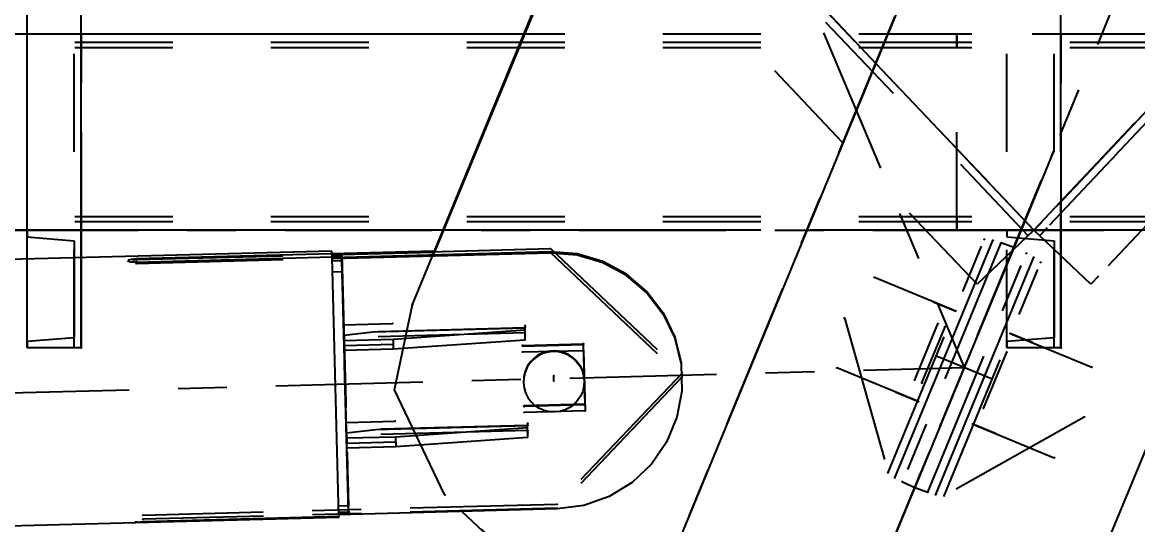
# Model space of a CAD drawing. Header units: millimetres. Extents: x 2368 to 8313, y 7493 to 11698.
# Drawn here: x 5115.36 to 5138.13, y 11267.41 to 11277.66 of the extents above; entities that cross this region are included whole.
import ezdxf

# ---------------------------------------------------------------- set-up
doc = ezdxf.new("R2010")
doc.units = ezdxf.units.MM
for name, pattern in [('XKITLINE00', [0]), ('XKITLINE02', [4, 2, -2]), ('XKITLINE03', [6, 3, -1, 1, -1])]:
    doc.linetypes.add(name, pattern=pattern)
doc.styles.add('ROMANS', font='romans.shx')
doc.dimstyles.new('MD300', dxfattribs={"dimtxt": 2.5, "dimasz": 2.5, "dimexe": 1, "dimexo": 1, "dimgap": 0.5, "dimtad": 1, "dimdec": 1, "dimlfac": 50, "dimrnd": 0.5, "dimdsep": 46, "dimtxsty": 'ROMANS', "dimcen": 1, "dimclrd": 146, "dimclre": 146, "dimclrt": 30, "dimadec": 1, "dimazin": 2, "dimtfac": 1, "dimtdec": 1, "dimtmove": 0, "dimatfit": 1, "dimfxl": 1, "dimtolj": 1, "dimtzin": 0, "dimlwd": -1, "dimlwe": -1, "dimarcsym": 0})

# ---------------------------------------------------------------- blocks, each defined once
blk = doc.blocks.new('*D36')
at = {"color": 146, "transparency": 16777216}
for p, q in [((3888.588, 11276.272), (3888.588, 10979.265)), ((5216.588, 11054.98), (5216.588, 10979.265)), ((3891.088, 10980.265), (5214.088, 10980.265))]:
    blk.add_line(p, q, dxfattribs=at)
for points in [[(3891.088, 10980.681), (3891.088, 10979.848), (3888.588, 10980.265)], [(5214.088, 10980.681), (5214.088, 10979.848), (5216.588, 10980.265)]]:
    blk.add_solid(points, dxfattribs=at)
at = {"layer": 'Defpoints', "color": 0, "transparency": 16777216}
for p in [(3888.588, 11277.272), (5216.588, 11055.98), (5216.588, 10980.265)]:
    blk.add_point(p, dxfattribs=at)
at = {"color": 30, "transparency": 16777216, "insert": (4552.588, 10982.015), "char_height": 2.5, "attachment_point": 5, "style": 'ROMANS'}
blk.add_mtext('\\A1;66400', dxfattribs=at)
blk = doc.blocks.new('*D38')
at = {"color": 146, "transparency": 16777216}
for p, q in [((3888.584, 11276.27), (3888.584, 10968.162)), ((6544.588, 11276.271), (6544.588, 10968.162)), ((6542.088, 10969.162), (3891.084, 10969.162))]:
    blk.add_line(p, q, dxfattribs=at)
for points in [[(3891.084, 10969.579), (3891.084, 10968.745), (3888.584, 10969.162)], [(6542.088, 10969.579), (6542.088, 10968.745), (6544.588, 10969.162)]]:
    blk.add_solid(points, dxfattribs=at)
at = {"layer": 'Defpoints', "color": 0, "transparency": 16777216}
for p in [(3888.584, 11277.27), (6544.588, 11277.271), (3888.584, 10969.162)]:
    blk.add_point(p, dxfattribs=at)
at = {"color": 30, "transparency": 16777216, "insert": (5216.586, 10970.912), "char_height": 2.5, "attachment_point": 5, "style": 'ROMANS'}
blk.add_mtext('\\A1;132800', dxfattribs=at)

msp = doc.modelspace()

# ---------------------------------------------------------------- linework, layer by layer
at = {"color": 8, "linetype": 'XKITLINE03'}
for p, q in [((5052.5881, 11072.0118), (5216.5881, 11469.2205)), ((5052.5882, 11072.0118), (5216.5882, 11469.2205)), ((5052.5881, 11465.4767), (5134.5881, 11270.6161)), ((5052.5882, 11465.4767), (5134.5882, 11270.6161)), ((5135.4556, 11283.3192), (5127.8481, 11264.8934)), ((5135.4555, 11283.3192), (5127.8481, 11264.8934)), ((5123.3196, 11271.9004), (5127.5164, 11282.0653)), ((5123.3196, 11271.9004), (5127.5164, 11282.0653)), ((5132.569, 11265.7259), (5136.3727, 11274.9386)), ((5132.5691, 11265.7259), (5136.3728, 11274.9386)), ((5136.4038, 11275.0136), (5135.7395, 11273.4047)), ((5136.4037, 11275.0136), (5135.7395, 11273.4047)), ((5136.3727, 11274.9386), (5136.4037, 11275.0136)), ((5136.3728, 11274.9386), (5136.4038, 11275.0136)), ((5135.7395, 11273.4047), (5134.6891, 11270.8607)), ((5135.7395, 11273.4047), (5134.6891, 11270.8607)), ((5117.68, 11272.8184), (5126.137, 11273.0426)), ((5117.6801, 11272.8184), (5126.1371, 11273.0426)), ((5126.137, 11273.0426), (5128.8253, 11270.5032)), ((5126.1371, 11273.0426), (5128.8253, 11270.5032)), ((5133.0319, 11268.4715), (5134.9982, 11273.234)), ((5133.0319, 11268.4715), (5134.9982, 11273.234)), ((5135.3349, 11273.1586), (5133.3237, 11268.2874)), ((5135.3349, 11273.1586), (5133.3237, 11268.2874)), ((5134.1722, 11270.7879), (5135.172, 11273.2096)), ((5134.1722, 11270.7879), (5135.1721, 11273.2096)), ((5135.172, 11273.2096), (5135.172, 11273.2096)), ((5135.1721, 11273.2096), (5135.1721, 11273.2096)), ((5135.5994, 11273.0656), (5135.3349, 11273.1586)), ((5135.5995, 11273.0656), (5135.3349, 11273.1586)), ((5117.6821, 11272.7388), (5126.1392, 11272.963)), ((5117.6822, 11272.7388), (5126.1392, 11272.963)), ((5122.0177, 11267.6821), (5121.8785, 11272.9296)), ((5121.8785, 11272.9296), (5121.8788, 11272.9197)), ((5122.0177, 11267.6821), (5121.8786, 11272.9296)), ((5121.8786, 11272.9296), (5121.8789, 11272.9197)), ((5121.8788, 11272.9197), (5121.8799, 11272.8801)), ((5121.8789, 11272.9197), (5121.8799, 11272.8801)), ((5121.9426, 11270.5155), (5121.8793, 11272.9011)), ((5121.8793, 11272.9011), (5122.0154, 11267.7707)), ((5121.9425, 11270.5155), (5121.8793, 11272.9011)), ((5121.8793, 11272.9011), (5122.0153, 11267.7707)), ((5121.8799, 11272.8801), (5122.019, 11267.6325)), ((5121.8799, 11272.8801), (5122.019, 11267.6325)), ((5121.955, 11270.0466), (5121.8822, 11272.7914)), ((5121.8822, 11272.7914), (5122.0182, 11267.661)), ((5121.955, 11270.0466), (5121.8823, 11272.7914)), ((5121.8823, 11272.7914), (5122.0183, 11267.661)), ((5126.1392, 11272.963), (5128.8274, 11270.4236)), ((5126.1392, 11272.963), (5128.8274, 11270.4236)), ((5133.8413, 11268.0737), (5135.8525, 11272.9449)), ((5133.8413, 11268.0737), (5135.8526, 11272.9449)), ((5135.004, 11270.4444), (5136.0039, 11272.8661)), ((5135.0041, 11270.4444), (5136.004, 11272.8661)), ((5136.0039, 11272.8661), (5136.0039, 11272.8661)), ((5136.004, 11272.8661), (5136.004, 11272.8661)), ((5134.178, 11267.9983), (5136.1443, 11272.7608)), ((5134.1781, 11267.9983), (5136.1444, 11272.7608)), ((5134.4151, 11271.7694), (5132.7513, 11272.4564)), ((5132.7513, 11272.4564), (5132.7513, 11272.4564)), ((5134.4152, 11271.7694), (5132.7514, 11272.4564)), ((5132.7514, 11272.4564), (5132.7514, 11272.4564)), ((5122.9557, 11270.1603), (5123.3196, 11271.9004)), ((5122.9557, 11270.1603), (5123.3196, 11271.9004)), ((5133.953, 11271.9603), (5134.4152, 11271.7694)), ((5133.953, 11271.9603), (5134.4152, 11271.7694)), ((5134.4152, 11271.7694), (5134.4151, 11271.7694)), ((5134.4152, 11271.7694), (5134.4152, 11271.7694)), ((5121.9167, 11271.4891), (5122.9164, 11271.5156)), ((5121.9209, 11271.3299), (5121.9167, 11271.4891)), ((5121.9168, 11271.4891), (5122.9164, 11271.5156)), ((5121.921, 11271.3299), (5121.9168, 11271.4891)), ((5125.6197, 11271.4279), (5121.9209, 11271.3299)), ((5125.6197, 11271.4279), (5121.921, 11271.3299)), ((5125.6185, 11271.4722), (5125.6197, 11271.4279)), ((5125.6185, 11271.4722), (5125.6197, 11271.4279)), ((5132.1387, 11271.6275), (5133.0319, 11268.4715)), ((5132.1387, 11271.6275), (5133.0319, 11268.4715)), ((5133.5751, 11270.3636), (5134.0483, 11271.5098)), ((5133.5751, 11270.3636), (5134.0483, 11271.5098)), ((5133.723, 11270.3026), (5134.1962, 11271.4487)), ((5133.723, 11270.3026), (5134.1962, 11271.4487)), ((5134.0483, 11271.5098), (5134.0483, 11271.5098)), ((5134.0483, 11271.5098), (5134.0483, 11271.5098)), ((5134.1962, 11271.4487), (5134.1962, 11271.4487)), ((5134.1962, 11271.4487), (5134.1962, 11271.4487)), ((5125.6225, 11271.3218), (5121.9238, 11271.2237)), ((5125.6225, 11271.3218), (5121.9238, 11271.2237)), ((5121.9238, 11271.2237), (5121.928, 11271.0645)), ((5121.9238, 11271.2237), (5121.928, 11271.0645)), ((5125.6237, 11271.2775), (5125.6225, 11271.3218)), ((5125.6236, 11271.2775), (5125.6225, 11271.3218)), ((5135.9865, 11271.1207), (5135.5243, 11271.3115)), ((5135.5243, 11271.3115), (5135.5243, 11271.3115)), ((5135.5243, 11271.3115), (5137.1881, 11270.6245)), ((5135.9865, 11271.1207), (5135.5244, 11271.3115)), ((5135.5244, 11271.3115), (5135.5244, 11271.3115)), ((5135.5244, 11271.3115), (5137.1882, 11270.6245)), ((5121.928, 11271.0645), (5122.9277, 11271.091)), ((5121.928, 11271.0645), (5122.9276, 11271.091)), ((5125.5691, 11271.0692), (5126.8087, 11271.1021)), ((5125.5692, 11271.0692), (5126.8088, 11271.1021)), ((5125.5695, 11271.055), (5126.8091, 11271.0879)), ((5125.5696, 11271.055), (5126.8091, 11271.0879)), ((5125.5727, 11270.9347), (5126.8123, 11270.9676)), ((5125.5728, 11270.9347), (5126.8123, 11270.9676)), ((5126.8087, 11271.1021), (5126.8414, 11269.8674)), ((5126.8088, 11271.1021), (5126.8415, 11269.8674)), ((5126.8091, 11271.0879), (5126.8419, 11269.8532)), ((5126.8091, 11271.0879), (5126.8418, 11269.8532)), ((5126.8123, 11270.9676), (5126.8451, 11269.7329)), ((5126.8123, 11270.9676), (5126.845, 11269.7329)), ((5133.1723, 11268.3662), (5134.1722, 11270.7879)), ((5133.1723, 11268.3662), (5134.1722, 11270.7879)), ((5134.6891, 11270.8607), (5133.5316, 11268.0572)), ((5134.6891, 11270.8607), (5133.5316, 11268.0572)), ((5135.1427, 11270.3872), (5134.0335, 11270.8451)), ((5135.1427, 11270.3872), (5134.0336, 11270.8451)), ((5134.98, 11269.7836), (5135.4533, 11270.9297)), ((5134.9801, 11269.7836), (5135.4533, 11270.9297)), ((5135.4533, 11270.9297), (5135.4533, 11270.9297)), ((5135.4533, 11270.9297), (5135.4533, 11270.9297)), ((4970.5881, 11266.2684), (5134.5881, 11270.6161)), ((4970.5882, 11266.2684), (5134.5882, 11270.6161)), ((5133.6519, 11269.9208), (5131.9881, 11270.6078)), ((5131.9881, 11270.6078), (5131.9881, 11270.6078)), ((5133.6519, 11269.9208), (5131.9881, 11270.6078)), ((5131.9881, 11270.6078), (5131.9881, 11270.6078)), ((5134.5881, 11270.6161), (5134.5882, 11270.6161)), ((5137.1881, 11270.6245), (5137.1881, 11270.6245)), ((5137.1882, 11270.6245), (5137.1882, 11270.6245)), ((5126.2087, 11270.3409), (5126.2059, 11270.447)), ((5126.2087, 11270.3409), (5126.2059, 11270.447)), ((5128.8253, 11270.5032), (5126.2754, 11267.825)), ((5128.8253, 11270.5032), (5126.2754, 11267.825)), ((5128.8274, 11270.4236), (5126.2775, 11267.7454)), ((5128.8274, 11270.4236), (5126.2775, 11267.7454)), ((5133.5751, 11270.3636), (5133.5751, 11270.3636)), ((5133.5751, 11270.3636), (5133.5751, 11270.3636)), ((5133.723, 11270.3026), (5133.723, 11270.3026)), ((5133.723, 11270.3026), (5133.723, 11270.3026)), ((5134.0042, 11268.0227), (5135.004, 11270.4444)), ((5134.0042, 11268.0227), (5135.0041, 11270.4444)), ((5123.9767, 11268.0255), (5122.9557, 11270.1603)), ((5123.9766, 11268.0255), (5122.9557, 11270.1603)), ((5133.1897, 11270.1116), (5133.6519, 11269.9208)), ((5133.1898, 11270.1116), (5133.6519, 11269.9208)), ((5126.8415, 11269.8674), (5125.6019, 11269.8345)), ((5126.8414, 11269.8674), (5125.6019, 11269.8345)), ((5126.8418, 11269.8532), (5125.6022, 11269.8203)), ((5126.8419, 11269.8532), (5125.6023, 11269.8203)), ((5133.6519, 11269.9208), (5133.6519, 11269.9208)), ((5133.6519, 11269.9208), (5133.6519, 11269.9208)), ((5126.845, 11269.7329), (5125.6054, 11269.7)), ((5126.8451, 11269.7329), (5125.6055, 11269.7)), ((5137.0375, 11269.6048), (5134.178, 11267.9983)), ((5137.0376, 11269.6048), (5134.1781, 11267.9983)), ((5134.98, 11269.7836), (5134.98, 11269.7836)), ((5134.9801, 11269.7836), (5134.9801, 11269.7836)), ((5121.9695, 11269.4977), (5122.9692, 11269.5242)), ((5121.9737, 11269.3384), (5121.9695, 11269.4977)), ((5121.9696, 11269.4977), (5122.9692, 11269.5242)), ((5121.9738, 11269.3384), (5121.9696, 11269.4977)), ((5125.6724, 11269.4365), (5121.9737, 11269.3384)), ((5125.6725, 11269.4365), (5121.9738, 11269.3384)), ((5125.6713, 11269.4807), (5125.6725, 11269.4365)), ((5125.6713, 11269.4807), (5125.6724, 11269.4365)), ((5135.2232, 11269.272), (5134.7611, 11269.4629)), ((5134.7611, 11269.4629), (5134.7611, 11269.4629)), ((5134.7611, 11269.4629), (5136.4249, 11268.7759)), ((5135.2233, 11269.272), (5134.7611, 11269.4629)), ((5134.7611, 11269.4629), (5134.7611, 11269.4629)), ((5134.7611, 11269.4629), (5136.4249, 11268.7759)), ((5125.6753, 11269.3303), (5121.9766, 11269.2323)), ((5125.6753, 11269.3303), (5121.9766, 11269.2323)), ((5121.9766, 11269.2323), (5121.9808, 11269.073)), ((5121.9766, 11269.2323), (5121.9808, 11269.073)), ((5125.6765, 11269.2861), (5125.6753, 11269.3303)), ((5125.6764, 11269.2861), (5125.6753, 11269.3303)), ((5121.9808, 11269.073), (5122.9805, 11269.0995)), ((5121.9808, 11269.073), (5122.9804, 11269.0995)), ((5136.4249, 11268.7759), (5136.4249, 11268.7759)), ((5136.4249, 11268.7759), (5136.4249, 11268.7759)), ((5133.1723, 11268.3662), (5133.1723, 11268.3662)), ((5133.1723, 11268.3662), (5133.1723, 11268.3662)), ((5133.3237, 11268.2874), (5133.5768, 11268.1667)), ((5133.3237, 11268.2874), (5133.5768, 11268.1667)), ((5126.9233, 11265.2721), (5123.9766, 11268.0255)), ((5126.9233, 11265.2721), (5123.9767, 11268.0255)), ((5133.5316, 11268.0572), (5132.6, 11265.8009)), ((5133.5316, 11268.0572), (5132.6, 11265.8009)), ((5133.5768, 11268.1667), (5133.8413, 11268.0737)), ((5133.5768, 11268.1667), (5133.8413, 11268.0737)), ((5134.0042, 11268.0227), (5134.0042, 11268.0227)), ((5134.0042, 11268.0227), (5134.0042, 11268.0227)), ((5126.2754, 11267.825), (5117.8183, 11267.6008)), ((5126.2754, 11267.825), (5117.8184, 11267.6008)), ((5126.2775, 11267.7454), (5117.8204, 11267.5212)), ((5126.2775, 11267.7454), (5117.8205, 11267.5212)), ((5122.0188, 11267.6424), (5122.0177, 11267.6821)), ((5122.0187, 11267.6424), (5122.0177, 11267.6821))]:
    msp.add_line(p, q, dxfattribs=at)
at = {"color": 8, "linetype": 'XKITLINE00'}
for p, q in [((5209.6449, 11441.7713), (5116.544, 11216.2805)), ((5135.456, 11283.3015), (5127.8486, 11264.8757)), ((5127.2113, 11281.345), (5123.7297, 11272.9124)), ((5127.2191, 11281.3264), (5123.7454, 11272.9128)), ((5121.6768, 11272.9941), (4983.2049, 11269.3232)), ((5117.5187, 11272.8041), (5117.5107, 11272.7933)), ((5117.5107, 11272.7933), (5117.5193, 11272.783)), ((5117.5426, 11272.8142), (5117.5187, 11272.8041)), ((5117.58, 11272.8228), (5117.5426, 11272.8142)), ((5117.6272, 11272.8289), (5117.58, 11272.8228)), ((5117.6797, 11272.8319), (5117.6272, 11272.8289)), ((5117.6272, 11272.8289), (5117.6289, 11272.7648)), ((5121.6783, 11272.9379), (5117.6797, 11272.8319)), ((5117.6797, 11272.8319), (5117.6816, 11272.7607)), ((5121.6802, 11272.8667), (5117.6816, 11272.7607)), ((5121.6802, 11272.8667), (5121.6768, 11272.9941)), ((5123.763, 11272.9929), (5121.6783, 11272.9377)), ((5121.8786, 11272.9296), (5121.6787, 11272.9243)), ((5121.8786, 11272.9284), (5121.6787, 11272.9231)), ((5121.8793, 11272.9036), (5121.6794, 11272.8983)), ((5121.8799, 11272.8801), (5121.68, 11272.8748)), ((5121.68, 11272.8748), (5121.6802, 11272.8667)), ((5121.8205, 11267.5751), (5121.6802, 11272.8667)), ((5126.1389, 11272.9762), (5121.6804, 11272.858)), ((5126.1396, 11272.9497), (5121.6811, 11272.8315)), ((5121.8823, 11272.7914), (5121.6823, 11272.7861)), ((5121.8799, 11272.8801), (5121.8786, 11272.9284)), ((5123.7479, 11272.966), (5121.8789, 11272.9164)), ((5121.8799, 11272.8801), (5121.8804, 11272.8633)), ((5121.9254, 11271.1644), (5121.8823, 11272.7914)), ((5126.1389, 11272.9762), (5126.1396, 11272.9497)), ((5126.6849, 11272.9337), (5126.1389, 11272.9762)), ((5126.6856, 11272.9071), (5126.1396, 11272.9497)), ((5126.6849, 11272.9337), (5126.6856, 11272.9071)), ((5127.2101, 11272.7789), (5126.6849, 11272.9337)), ((5127.2108, 11272.7524), (5126.6856, 11272.9071)), ((5117.5437, 11272.7741), (5117.5193, 11272.783)), ((5117.5815, 11272.7676), (5117.5437, 11272.7741)), ((5117.6289, 11272.7648), (5117.5815, 11272.7676)), ((5117.6816, 11272.7607), (5117.6289, 11272.7648)), ((5121.8882, 11272.5664), (5121.6883, 11272.5611)), ((5127.6915, 11272.5188), (5127.2101, 11272.7789)), ((5127.6922, 11272.4923), (5127.2108, 11272.7524)), ((5128.1081, 11272.1647), (5127.6915, 11272.5188)), ((5128.1088, 11272.1381), (5127.6922, 11272.4923)), ((5128.1081, 11272.1647), (5128.4416, 11271.732)), ((5128.1088, 11272.1381), (5128.4423, 11271.7054)), ((5128.4416, 11271.732), (5128.6775, 11271.2396)), ((5128.4423, 11271.7054), (5128.6782, 11271.2131)), ((5125.6199, 11271.4213), (5122.521, 11271.3392)), ((5125.6263, 11271.178), (5125.6199, 11271.4213)), ((5122.521, 11271.3392), (5121.9226, 11271.2702)), ((5125.6211, 11271.3771), (5122.925, 11271.1905)), ((5128.6775, 11271.2396), (5128.8055, 11270.7092)), ((5128.6782, 11271.2131), (5128.8062, 11270.6826)), ((5122.925, 11271.1905), (5121.9254, 11271.164)), ((5121.9254, 11271.1644), (5121.9254, 11271.164)), ((5121.9254, 11271.164), (5121.9256, 11271.155)), ((5121.9832, 11268.9825), (5121.9256, 11271.155)), ((5122.9303, 11270.9914), (5121.9307, 11270.9649)), ((5122.925, 11271.1905), (5122.9303, 11270.9914)), ((5125.6263, 11271.178), (5122.9303, 11270.9914)), ((5125.7978, 11270.8032), (5125.7234, 11270.7251)), ((5125.7982, 11270.7891), (5125.7238, 11270.711)), ((5125.8847, 11270.8673), (5125.7978, 11270.8032)), ((5125.885, 11270.8532), (5125.7982, 11270.7891)), ((5125.9814, 11270.9154), (5125.8847, 11270.8673)), ((5125.9817, 11270.9012), (5125.885, 11270.8532)), ((5126.085, 11270.946), (5125.9814, 11270.9154)), ((5126.0854, 11270.9318), (5125.9817, 11270.9012)), ((5126.1924, 11270.9582), (5126.085, 11270.946)), ((5126.1927, 11270.9441), (5126.0854, 11270.9318)), ((5126.1924, 11270.9582), (5126.1927, 11270.9441)), ((5126.3002, 11270.9517), (5126.1924, 11270.9582)), ((5126.3006, 11270.9376), (5126.1927, 11270.9441)), ((5126.4053, 11270.9266), (5126.3002, 11270.9517)), ((5126.4057, 11270.9125), (5126.3006, 11270.9376)), ((5126.5044, 11270.8837), (5126.4053, 11270.9266)), ((5126.5048, 11270.8696), (5126.4057, 11270.9125)), ((5126.5946, 11270.8244), (5126.5044, 11270.8837)), ((5126.5949, 11270.8102), (5126.5048, 11270.8696)), ((5126.673, 11270.7503), (5126.5946, 11270.8244)), ((5126.6734, 11270.7361), (5126.5949, 11270.8102)), ((5126.673, 11270.7503), (5126.7373, 11270.6638)), ((5125.6207, 11270.5366), (5125.5955, 11270.4319)), ((5125.6211, 11270.5224), (5125.5959, 11270.4178)), ((5125.6638, 11270.6353), (5125.6207, 11270.5366)), ((5125.6642, 11270.6212), (5125.6211, 11270.5224)), ((5125.7234, 11270.7251), (5125.6638, 11270.6353)), ((5125.7238, 11270.711), (5125.6642, 11270.6212)), ((5126.6734, 11270.7361), (5126.7377, 11270.6496)), ((5126.7373, 11270.6638), (5126.7855, 11270.5675)), ((5126.7377, 11270.6496), (5126.7859, 11270.5533)), ((5126.7855, 11270.5675), (5126.8162, 11270.4643)), ((5126.7859, 11270.5533), (5126.8166, 11270.4501)), ((5128.8055, 11270.7092), (5128.8062, 11270.6826)), ((5128.8062, 11270.6826), (5128.8207, 11270.1372)), ((5125.5959, 11270.4178), (5125.5893, 11270.3103)), ((5125.5893, 11270.3103), (5125.6016, 11270.2033)), ((5126.8166, 11270.4501), (5126.8289, 11270.3432)), ((5126.8289, 11270.3432), (5126.8223, 11270.2357)), ((5125.6016, 11270.2033), (5125.6323, 11270.1001)), ((5125.6323, 11270.1001), (5125.6805, 11270.0038)), ((5126.7971, 11270.131), (5126.754, 11270.0323)), ((5126.8223, 11270.2357), (5126.7971, 11270.131)), ((5128.8207, 11270.1372), (5128.721, 11269.6008)), ((5125.6805, 11270.0038), (5125.7448, 11269.9173)), ((5125.8232, 11269.8433), (5125.7448, 11269.9173)), ((5125.9134, 11269.7839), (5125.8232, 11269.8433)), ((5126.62, 11269.8644), (5126.5332, 11269.8003)), ((5126.6944, 11269.9425), (5126.62, 11269.8644)), ((5126.754, 11270.0323), (5126.6944, 11269.9425)), ((5126.0125, 11269.741), (5125.9134, 11269.7839)), ((5126.1176, 11269.7159), (5126.0125, 11269.741)), ((5126.2255, 11269.7094), (5126.1176, 11269.7159)), ((5126.3328, 11269.7216), (5126.2255, 11269.7094)), ((5126.4365, 11269.7522), (5126.3328, 11269.7216)), ((5126.5332, 11269.8003), (5126.4365, 11269.7522)), ((5128.721, 11269.6008), (5128.5115, 11269.0966)), ((5125.6727, 11269.4299), (5122.5738, 11269.3477)), ((5125.6738, 11269.3857), (5122.9778, 11269.1991)), ((5125.6791, 11269.1865), (5125.6727, 11269.4299)), ((5122.5738, 11269.3477), (5121.9754, 11269.2788)), ((5122.9778, 11269.1991), (5121.9782, 11269.1726)), ((5122.9778, 11269.1991), (5122.9831, 11268.9999)), ((5125.6791, 11269.1865), (5122.9831, 11268.9999)), ((5121.9832, 11268.9825), (5121.9835, 11268.9734)), ((5122.9831, 11268.9999), (5121.9835, 11268.9734)), ((5122.0084, 11268.0343), (5121.9835, 11268.9734)), ((5128.5115, 11269.0966), (5128.2014, 11268.6469)), ((5128.2014, 11268.6469), (5127.8041, 11268.2711)), ((5127.8041, 11268.2711), (5127.3372, 11267.9859)), ((5122.0183, 11267.661), (5122.0084, 11268.0343)), ((5122.0147, 11267.7954), (5121.8148, 11267.7901)), ((5126.8209, 11267.8035), (5126.2779, 11267.7321)), ((5127.3372, 11267.9859), (5126.8209, 11267.8035)), ((5121.8209, 11267.5574), (4983.349, 11263.8865)), ((5121.8205, 11267.5751), (5117.8219, 11267.4691)), ((5121.8208, 11267.5641), (5117.8222, 11267.4581)), ((5122.0183, 11267.661), (5121.8183, 11267.6557)), ((5126.2779, 11267.7321), (5121.8194, 11267.6139)), ((5121.8205, 11267.5751), (5121.8208, 11267.5641)), ((5121.8208, 11267.5641), (5121.8209, 11267.5574)), ((5126.9238, 11265.2544), (5124.3275, 11267.6804)), ((5117.6604, 11267.4591), (5117.6521, 11267.4576)), ((5117.6605, 11267.4566), (5117.6521, 11267.4576)), ((5117.6845, 11267.4608), (5117.6604, 11267.4591)), ((5117.6846, 11267.4561), (5117.6605, 11267.4566)), ((5117.7221, 11267.4627), (5117.6845, 11267.4608)), ((5117.7223, 11267.4562), (5117.6846, 11267.4561)), ((5117.7697, 11267.4569), (5117.7223, 11267.4562)), ((5117.8219, 11267.4691), (5117.7694, 11267.4645)), ((5117.7694, 11267.4645), (5117.7697, 11267.4569)), ((5117.8222, 11267.4581), (5117.7697, 11267.4569)), ((5117.822, 11267.4658), (5117.8222, 11267.4581))]:
    msp.add_line(p, q, dxfattribs=at)
at = {"color": 1, "linetype": 'XKITLINE03'}
for p, q in [((5136.0091, 11273.4162), (5116.5192, 11293.9667)), ((5116.5192, 11293.9667), (5136.0091, 11273.4162)), ((5155.3565, 11293.9644), (5136.0091, 11273.4162)), ((5136.0091, 11273.4162), (5155.3565, 11293.9644)), ((5116.5591, 11271.0162), (5116.5591, 11293.4162)), ((5116.5591, 11293.4162), (5116.5591, 11271.0162)), ((5136.5591, 11271.0162), (5136.5591, 11293.4162)), ((5136.5591, 11293.4162), (5136.5591, 11271.0162)), ((5134.4319, 11273.4162), (4970.7229, 11273.4162)), ((4970.7229, 11273.4162), (5134.4319, 11273.4162)), ((5116.5591, 11273.4162), (5116.5591, 11273.4162)), ((5134.4319, 11273.4162), (5298.7443, 11273.4162)), ((5298.7443, 11273.4162), (5134.432, 11273.4162)), ((5136.5591, 11273.4162), (5136.5591, 11273.4162))]:
    msp.add_line(p, q, dxfattribs=at)
at = {"color": 3, "linetype": 'XKITLINE02'}
for p, q in [((5136.0091, 11273.4162), (5116.5192, 11293.9667)), ((5155.3565, 11293.9644), (5136.0091, 11273.4162)), ((5135.893, 11273.3061), (5116.4031, 11293.8566)), ((5155.473, 11293.8547), (5136.1256, 11273.3065)), ((5115.4592, 11271.0162), (5115.4591, 11293.4162)), ((5116.4191, 11271.0162), (5116.4191, 11293.4162)), ((5116.4192, 11271.0162), (5116.4191, 11293.4162)), ((5116.5592, 11271.0162), (5116.5591, 11293.4162)), ((5135.4592, 11271.0162), (5135.4591, 11293.4162)), ((5136.4191, 11271.0162), (5136.4191, 11293.4162)), ((5136.4192, 11271.0162), (5136.4191, 11293.4162)), ((5136.5592, 11271.0162), (5136.5591, 11293.4162)), ((5134.8482, 11272.3152), (5115.3583, 11292.8657)), ((5156.5214, 11292.8676), (5137.174, 11272.3194)), ((5136.5591, 11271.0162), (5136.5591, 11286.0225)), ((5136.0091, 11273.4162), (5126.0149, 11283.9543)), ((5135.893, 11273.3061), (5126.3676, 11283.3499)), ((5135.4591, 11271.0162), (5135.4591, 11283.3583)), ((5143.3557, 11281.2188), (5136.0091, 11273.4162)), ((5143.1841, 11280.8031), (5136.1256, 11273.3065)), ((5134.8482, 11272.3152), (5126.9301, 11280.6641)), ((5134.4319, 11277.4162), (4970.7229, 11277.4162)), ((5134.4319, 11277.4162), (4970.7229, 11277.4162)), ((5116.5591, 11277.4162), (5115.4591, 11277.4162)), ((5134.4319, 11277.4162), (5125.5891, 11277.4162)), ((5134.4319, 11277.1398), (5134.4319, 11277.4162)), ((5134.4319, 11273.4162), (5134.4319, 11277.4162)), ((5298.7443, 11277.4162), (5134.4319, 11277.4162)), ((5134.4319, 11277.4162), (5134.4319, 11277.4162)), ((5134.4319, 11277.4162), (5134.4319, 11277.2462)), ((5134.4319, 11273.4162), (5134.4319, 11277.4162)), ((5134.4319, 11277.1398), (5134.4319, 11277.4162)), ((5134.4319, 11273.4162), (5134.4319, 11277.4162)), ((5298.7443, 11277.4162), (5134.432, 11277.4162)), ((5141.9729, 11277.4162), (5134.432, 11277.4162)), ((5134.432, 11277.4162), (5134.432, 11277.2462)), ((5134.432, 11273.4162), (5134.432, 11277.4162)), ((5134.4319, 11277.2462), (4970.7229, 11277.2462)), ((5134.4319, 11277.2462), (4970.7229, 11277.2462)), ((5134.4319, 11277.1398), (4970.7229, 11277.1398)), ((5134.4319, 11277.1398), (4970.7229, 11277.1398)), ((5298.7443, 11277.2462), (5134.4319, 11277.2462)), ((5134.4319, 11277.2462), (5134.4319, 11277.1398)), ((5298.7443, 11277.1398), (5134.4319, 11277.1398)), ((5298.7443, 11277.2462), (5134.432, 11277.2462)), ((5134.432, 11277.2462), (5134.432, 11277.1398)), ((5298.7443, 11277.1398), (5134.432, 11277.1398)), ((5141.6395, 11277.062), (5137.174, 11272.3194)), ((5134.4319, 11273.6926), (4970.7229, 11273.6926)), ((5134.4319, 11273.6926), (4970.7229, 11273.6926)), ((5134.4319, 11273.5862), (4970.7229, 11273.5862)), ((5134.4319, 11273.5862), (4970.7229, 11273.5862)), ((5298.7443, 11273.6926), (5134.4319, 11273.6926)), ((5134.4319, 11273.6926), (5134.4319, 11273.5862)), ((5298.7443, 11273.5862), (5134.4319, 11273.5862)), ((5134.4319, 11273.5862), (5134.4319, 11273.4162)), ((5298.7443, 11273.6926), (5134.432, 11273.6926)), ((5134.432, 11273.6926), (5134.432, 11273.5862)), ((5298.7443, 11273.5862), (5134.432, 11273.5862)), ((5134.432, 11273.5862), (5134.432, 11273.4162)), ((5116.5591, 11273.4162), (4970.7229, 11273.4162)), ((5134.4319, 11273.4162), (4970.7229, 11273.4162)), ((5116.5591, 11273.4162), (5115.4591, 11273.4162)), ((5115.4591, 11273.4162), (5115.4591, 11273.2802)), ((5116.5591, 11273.4162), (5115.4591, 11273.4162)), ((5115.4591, 11273.4162), (5115.4591, 11273.2802)), ((5115.4591, 11273.2802), (5116.4191, 11273.2034)), ((5115.4591, 11273.2802), (5115.4591, 11273.2802)), ((5115.4591, 11273.2802), (5116.4191, 11273.2034)), ((5116.5591, 11271.0162), (5116.5591, 11273.4162)), ((5116.5591, 11273.4162), (5116.5591, 11271.0162)), ((5134.4319, 11273.4162), (5123.9377, 11273.4162)), ((5298.7443, 11273.4162), (5134.4319, 11273.4162)), ((5134.4319, 11273.4162), (5134.4319, 11273.4162)), ((5276.5591, 11273.4162), (5134.432, 11273.4162)), ((5140.1342, 11273.4162), (5134.432, 11273.4162)), ((5136.0091, 11273.4162), (5134.8482, 11272.3152)), ((5136.0091, 11273.4162), (5134.8482, 11272.3152)), ((5135.4591, 11273.4162), (5135.4591, 11273.2802)), ((5136.5591, 11273.4162), (5135.4591, 11273.4162)), ((5135.4591, 11273.4162), (5135.4591, 11273.2802)), ((5135.4591, 11273.2802), (5136.4191, 11273.2034)), ((5135.4591, 11273.2802), (5135.4591, 11273.2802)), ((5135.4591, 11273.2802), (5136.4191, 11273.2034)), ((5137.174, 11272.3194), (5136.0091, 11273.4162)), ((5137.174, 11272.3194), (5136.0091, 11273.4162)), ((5136.5591, 11273.4162), (5136.5591, 11271.0162)), ((5136.5591, 11273.4162), (5136.5591, 11271.0162)), ((5116.4191, 11273.2034), (5116.4191, 11271.229)), ((5116.4191, 11273.2034), (5116.4191, 11273.2034)), ((5116.4191, 11273.2034), (5116.4191, 11271.229)), ((5136.4191, 11273.2034), (5136.4191, 11271.229)), ((5136.4191, 11273.2034), (5136.4191, 11273.2034)), ((5136.4191, 11273.2034), (5136.4191, 11271.229)), ((5115.4591, 11271.0162), (5115.4591, 11272.8293)), ((5116.5591, 11271.0162), (5116.5591, 11272.8584)), ((5115.4591, 11271.1522), (5116.4191, 11271.229)), ((5115.4591, 11271.1522), (5116.4191, 11271.229)), ((5116.4191, 11271.229), (5116.4191, 11271.229)), ((5135.4591, 11271.1522), (5136.4191, 11271.229)), ((5135.4591, 11271.1522), (5136.4191, 11271.229)), ((5136.4191, 11271.229), (5136.4191, 11271.229)), ((5115.4591, 11271.1522), (5115.4591, 11271.0162)), ((5115.4591, 11271.1522), (5115.4591, 11271.1522)), ((5115.4591, 11271.1522), (5115.4591, 11271.0162)), ((5116.5591, 11271.0162), (5115.4591, 11271.0162)), ((5116.5592, 11271.0162), (5115.4591, 11271.0162)), ((5116.5591, 11271.0162), (5115.4591, 11271.0162)), ((5135.4591, 11271.1522), (5135.4591, 11271.0162)), ((5135.4591, 11271.1522), (5135.4591, 11271.1522)), ((5135.4591, 11271.1522), (5135.4591, 11271.0162)), ((5136.5591, 11271.0162), (5135.4591, 11271.0162)), ((5136.5591, 11271.0162), (5135.4591, 11271.0162)), ((5136.5592, 11271.0162), (5135.4591, 11271.0162))]:
    msp.add_line(p, q, dxfattribs=at)
at = {"color": 7, "linetype": 'XKITLINE00'}
for p, q in [((5115.4591, 11272.8293), (5115.4591, 11292.0862)), ((5116.5591, 11272.8584), (5116.5591, 11292.0862)), ((5115.4591, 11277.4162), (5101.9729, 11277.4162)), ((5125.5891, 11277.4162), (5116.5591, 11277.4162)), ((5115.4591, 11273.4162), (5098.2067, 11273.4162)), ((5123.9377, 11273.4162), (5116.5591, 11273.4162))]:
    msp.add_line(p, q, dxfattribs=at)
at = {"color": 8, "linetype": 'XKITLINE00'}
for centre in [(5136.3727, 11274.9386), (5136.3727, 11274.9386), (5136.3728, 11274.9386), (5136.3728, 11274.9386), (5136.4037, 11275.0136), (5136.4037, 11275.0136), (5136.4038, 11275.0136), (5136.4038, 11275.0136), (5135.7395, 11273.4047), (5135.7395, 11273.4047), (5135.7395, 11273.4047), (5135.7395, 11273.4047), (5126.137, 11273.0426), (5126.137, 11273.0426), (5126.1371, 11273.0426), (5126.1371, 11273.0426), (5134.9982, 11273.234), (5134.9982, 11273.234), (5135.172, 11273.2096), (5135.172, 11273.2096), (5135.1721, 11273.2096), (5135.1721, 11273.2096), (5135.3349, 11273.1586), (5135.3349, 11273.1586), (5135.3349, 11273.1586), (5135.3349, 11273.1586), (5135.5994, 11273.0656), (5135.5995, 11273.0656), (5117.68, 11272.8184), (5117.6801, 11272.8184), (5121.8785, 11272.9296), (5121.8785, 11272.9296), (5121.8786, 11272.9296), (5121.8786, 11272.9296), (5121.8788, 11272.9197), (5121.8788, 11272.9197), (5121.8789, 11272.9197), (5121.8789, 11272.9197), (5121.8793, 11272.9011), (5121.8793, 11272.9011), (5121.8793, 11272.9011), (5121.8793, 11272.9011), (5121.8799, 11272.8801), (5121.8799, 11272.8801), (5121.8799, 11272.8801), (5121.8799, 11272.8801), (5121.8822, 11272.7914), (5121.8822, 11272.7914), (5121.8823, 11272.7914), (5121.8823, 11272.7914), (5126.1392, 11272.963), (5126.1392, 11272.963), (5126.1392, 11272.963), (5126.1392, 11272.963), (5135.8525, 11272.9449), (5135.8526, 11272.9449), (5136.0039, 11272.8661), (5136.0039, 11272.8661), (5136.004, 11272.8661), (5136.004, 11272.8661), (5117.6821, 11272.7388), (5117.6822, 11272.7388), (5136.1443, 11272.7608), (5136.1444, 11272.7608), (5132.7513, 11272.4564), (5132.7513, 11272.4564), (5132.7514, 11272.4564), (5132.7514, 11272.4564), (5123.3196, 11271.9004), (5123.3196, 11271.9004), (5123.3196, 11271.9004), (5123.3196, 11271.9004), (5133.953, 11271.9603), (5133.953, 11271.9603), (5134.4151, 11271.7694), (5134.4152, 11271.7694), (5134.4152, 11271.7694), (5134.4152, 11271.7694), (5134.4152, 11271.7694), (5134.4152, 11271.7694), (5121.9167, 11271.4891), (5121.9167, 11271.4891), (5121.9168, 11271.4891), (5121.9168, 11271.4891), (5122.9164, 11271.5156), (5122.9164, 11271.5156), (5125.6185, 11271.4722), (5125.6185, 11271.4722), (5125.6197, 11271.4279), (5125.6197, 11271.4279), (5125.6197, 11271.4279), (5125.6197, 11271.4279), (5132.1387, 11271.6275), (5132.1387, 11271.6275), (5134.0483, 11271.5098), (5134.0483, 11271.5098), (5134.0483, 11271.5098), (5134.0483, 11271.5098), (5134.1962, 11271.4487), (5134.1962, 11271.4487), (5134.1962, 11271.4487), (5134.1962, 11271.4487), (5121.9209, 11271.3299), (5121.9209, 11271.3299), (5121.921, 11271.3299), (5121.921, 11271.3299), (5121.9238, 11271.2237), (5121.9238, 11271.2237), (5121.9238, 11271.2237), (5121.9238, 11271.2237), (5125.6225, 11271.3218), (5125.6225, 11271.3218), (5125.6225, 11271.3218), (5125.6225, 11271.3218), (5125.6236, 11271.2775), (5125.6237, 11271.2775), (5135.5243, 11271.3115), (5135.5243, 11271.3115), (5135.5243, 11271.3115), (5135.5244, 11271.3115), (5135.5244, 11271.3115), (5135.5244, 11271.3115), (5121.928, 11271.0645), (5121.928, 11271.0645), (5121.928, 11271.0645), (5121.928, 11271.0645), (5122.9276, 11271.091), (5122.9277, 11271.091), (5125.5691, 11271.0692), (5125.5692, 11271.0692), (5125.5695, 11271.055), (5125.5696, 11271.055), (5126.8087, 11271.1021), (5126.8087, 11271.1021), (5126.8088, 11271.1021), (5126.8088, 11271.1021), (5126.8091, 11271.0879), (5126.8091, 11271.0879), (5126.8091, 11271.0879), (5126.8091, 11271.0879), (5126.8123, 11270.9676), (5126.8123, 11270.9676), (5126.8123, 11270.9676), (5126.8123, 11270.9676), (5135.9865, 11271.1207), (5135.9865, 11271.1207), (5125.5727, 11270.9347), (5125.5728, 11270.9347), (5134.0335, 11270.8451), (5134.0336, 11270.8451), (5134.1722, 11270.7879), (5134.1722, 11270.7879), (5134.1722, 11270.7879), (5134.1722, 11270.7879), (5134.6891, 11270.8607), (5134.6891, 11270.8607), (5134.6891, 11270.8607), (5134.6891, 11270.8607), (5135.4533, 11270.9297), (5135.4533, 11270.9297), (5135.4533, 11270.9297), (5135.4533, 11270.9297), (5121.9425, 11270.5155), (5121.9426, 11270.5155), (5131.9881, 11270.6078), (5131.9881, 11270.6078), (5131.9881, 11270.6078), (5131.9881, 11270.6078), (5134.5881, 11270.6161), (5134.5881, 11270.6161), (5134.5881, 11270.6161), (5134.5882, 11270.6161), (5134.5882, 11270.6161), (5137.1881, 11270.6245), (5137.1881, 11270.6245), (5137.1882, 11270.6245), (5137.1882, 11270.6245), (5126.2059, 11270.447), (5126.2059, 11270.447), (5126.2087, 11270.3409), (5126.2087, 11270.3409), (5128.8253, 11270.5032), (5128.8253, 11270.5032), (5128.8253, 11270.5032), (5128.8253, 11270.5032), (5128.8274, 11270.4236), (5128.8274, 11270.4236), (5128.8274, 11270.4236), (5128.8274, 11270.4236), (5133.5751, 11270.3636), (5133.5751, 11270.3636), (5133.5751, 11270.3636), (5133.5751, 11270.3636), (5133.723, 11270.3026), (5133.723, 11270.3026), (5133.723, 11270.3026), (5133.723, 11270.3026), (5135.004, 11270.4444), (5135.004, 11270.4444), (5135.0041, 11270.4444), (5135.0041, 11270.4444), (5135.1427, 11270.3872), (5135.1427, 11270.3872), (5122.9557, 11270.1603), (5122.9557, 11270.1603), (5122.9557, 11270.1603), (5122.9557, 11270.1603), (5133.1897, 11270.1116), (5133.1898, 11270.1116), (5121.955, 11270.0466), (5121.955, 11270.0466), (5125.6019, 11269.8345), (5125.6019, 11269.8345), (5126.8414, 11269.8674), (5126.8414, 11269.8674), (5126.8415, 11269.8674), (5126.8415, 11269.8674), (5126.8418, 11269.8532), (5126.8418, 11269.8532), (5126.8419, 11269.8532), (5126.8419, 11269.8532), (5133.6519, 11269.9208), (5133.6519, 11269.9208), (5133.6519, 11269.9208), (5133.6519, 11269.9208), (5133.6519, 11269.9208), (5133.6519, 11269.9208), (5125.6022, 11269.8203), (5125.6023, 11269.8203), (5125.6054, 11269.7), (5125.6055, 11269.7), (5126.845, 11269.7329), (5126.845, 11269.7329), (5126.8451, 11269.7329), (5126.8451, 11269.7329), (5134.98, 11269.7836), (5134.98, 11269.7836), (5134.9801, 11269.7836), (5134.9801, 11269.7836), (5137.0375, 11269.6048), (5137.0376, 11269.6048), (5121.9695, 11269.4977), (5121.9695, 11269.4977), (5121.9696, 11269.4977), (5121.9696, 11269.4977), (5122.9692, 11269.5242), (5122.9692, 11269.5242), (5125.6713, 11269.4807), (5125.6713, 11269.4807), (5125.6724, 11269.4365), (5125.6724, 11269.4365), (5125.6725, 11269.4365), (5125.6725, 11269.4365), (5134.7611, 11269.4629), (5134.7611, 11269.4629), (5134.7611, 11269.4629), (5134.7611, 11269.4629), (5134.7611, 11269.4629), (5134.7611, 11269.4629), (5121.9737, 11269.3384), (5121.9737, 11269.3384), (5121.9738, 11269.3384), (5121.9738, 11269.3384), (5121.9766, 11269.2323), (5121.9766, 11269.2323), (5121.9766, 11269.2323), (5121.9766, 11269.2323), (5125.6753, 11269.3303), (5125.6753, 11269.3303), (5125.6753, 11269.3303), (5125.6753, 11269.3303), (5125.6764, 11269.2861), (5125.6765, 11269.2861), (5135.2232, 11269.272), (5135.2233, 11269.272), (5121.9808, 11269.073), (5121.9808, 11269.073), (5121.9808, 11269.073), (5121.9808, 11269.073), (5122.9804, 11269.0995), (5122.9805, 11269.0995), (5136.4249, 11268.7759), (5136.4249, 11268.7759), (5136.4249, 11268.7759), (5136.4249, 11268.7759), (5133.0319, 11268.4715), (5133.0319, 11268.4715), (5133.0319, 11268.4715), (5133.0319, 11268.4715), (5133.1723, 11268.3662), (5133.1723, 11268.3662), (5133.1723, 11268.3662), (5133.1723, 11268.3662), (5133.3237, 11268.2874), (5133.3237, 11268.2874), (5133.3237, 11268.2874), (5133.3237, 11268.2874), (5123.9766, 11268.0255), (5123.9766, 11268.0255), (5123.9767, 11268.0255), (5123.9767, 11268.0255), (5133.5316, 11268.0572), (5133.5316, 11268.0572), (5133.5316, 11268.0572), (5133.5316, 11268.0572), (5133.5768, 11268.1667), (5133.5768, 11268.1667), (5133.5768, 11268.1667), (5133.5768, 11268.1667), (5133.8413, 11268.0737), (5133.8413, 11268.0737), (5133.8413, 11268.0737), (5133.8413, 11268.0737), (5134.0042, 11268.0227), (5134.0042, 11268.0227), (5134.0042, 11268.0227), (5134.0042, 11268.0227), (5126.2754, 11267.825), (5126.2754, 11267.825), (5126.2754, 11267.825), (5126.2754, 11267.825), (5134.178, 11267.9983), (5134.178, 11267.9983), (5134.1781, 11267.9983), (5134.1781, 11267.9983), (5117.8183, 11267.6008), (5117.8184, 11267.6008), (5122.0153, 11267.7707), (5122.0154, 11267.7707), (5122.0177, 11267.6821), (5122.0177, 11267.6821), (5122.0177, 11267.6821), (5122.0177, 11267.6821), (5122.0182, 11267.661), (5122.0183, 11267.661), (5122.0187, 11267.6424), (5122.0188, 11267.6424), (5122.019, 11267.6325), (5122.019, 11267.6325), (5126.2775, 11267.7454), (5126.2775, 11267.7454), (5126.2775, 11267.7454), (5126.2775, 11267.7454), (5117.8204, 11267.5212), (5117.8205, 11267.5212)]:
    msp.add_circle(centre, 0.004, dxfattribs=at)
at = {"color": 1, "linetype": 'XKITLINE00'}
for centre in [(5116.5591, 11273.4162), (5134.4319, 11273.4162), (5134.4319, 11273.4162), (5134.4319, 11273.4162), (5134.432, 11273.4162), (5136.0091, 11273.4162), (5136.0091, 11273.4162), (5136.0091, 11273.4162), (5136.0091, 11273.4162), (5136.5591, 11273.4162), (5116.5591, 11271.0162), (5116.5591, 11271.0162), (5136.5591, 11271.0162), (5136.5591, 11271.0162)]:
    msp.add_circle(centre, 0.004, dxfattribs=at)

# ---------------------------------------------------------------- dimensions: what is measured, and where the dimension line sits
for base, p1, p2, picture, middle in [((3888.5836, 10969.1621), (6544.5882, 11277.2708), (3888.5836, 11277.2703), '*D38', (5216.5859, 10970.9121)), ((5216.5882, 10980.2647), (3888.5882, 11277.2717), (5216.5882, 11055.9804), '*D36', (4552.5882, 10982.0147))]:
    dim = msp.add_linear_dim(base=base, p1=p1, p2=p2, dimstyle='MD300')
    dim.commit()
    dim.dimension.update_dxf_attribs({"geometry": picture, "text_midpoint": middle})

doc.saveas('drawing.dxf')
